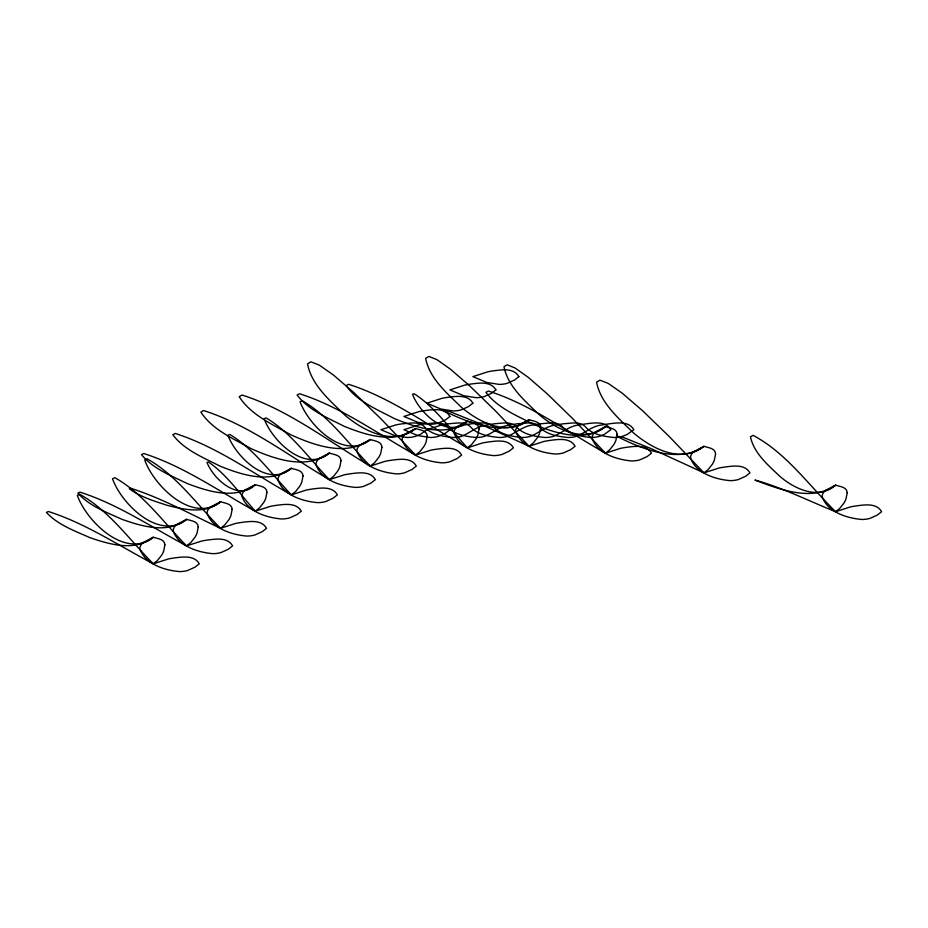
<?xml version="1.0" encoding="UTF-8"?>
<svg xmlns="http://www.w3.org/2000/svg" width="928" height="928" viewBox="0 0 928 928"><rect width="100%" height="100%" fill="white"/><g stroke="black" fill="none" stroke-linecap="round" stroke-linejoin="round"><path stroke-width="1.39" d="M164.894 544.875L163.699 551A63.058 36.401 0 0 1 161.658 555.164L157.47 560.477L153.294 563.806C118.83 545.664 85.736 523.392 48.407 511.514L46.4 512.407C57.803 524.9 74.692 530.839 89.807 537.614C109.782 544.504 134.954 551.835 153.294 537.254C157.54 538.774 164.639 538.959 164.894 544.875M198.232 526.953L197.049 533.078A63.058 36.401 0 0 1 194.996 537.242L190.808 542.555L186.632 545.884C151.6 527.232 117.995 504.24 79.947 492.13L77.871 493.093C89.297 506.038 106.546 512.233 121.904 519.297C142.204 526.501 167.864 534.145 186.632 519.332C190.878 520.852 197.977 521.037 198.232 526.953M232.151 509.368L230.956 515.492A63.058 36.401 0 0 1 228.914 519.645L224.727 524.97L220.551 528.299C190.936 514.448 162.064 498.255 130.813 488.325L129.328 488.708C140.499 497.106 154.408 501.074 167.516 505.435C184.649 509.669 205.796 514.437 220.551 501.746C224.796 503.266 231.896 503.44 232.151 509.368M266.928 492.269L265.733 498.406A63.058 36.401 0 0 1 263.691 502.558L259.504 507.871L255.328 511.2C218.73 491.179 183.767 466.25 143.747 453.514L141.508 454.627C152.981 468.814 171.204 475.704 187.212 483.523C208.417 491.585 235.376 500.064 255.328 484.648C259.573 486.168 266.672 486.353 266.928 492.269M303.004 475.925L301.809 482.061A63.058 36.401 0 0 1 299.767 486.214L295.58 491.527L291.392 494.856C253.332 473.558 217.094 446.797 175.206 433.457L172.805 434.733C184.324 450.068 203.452 457.62 220.087 466.158C242.15 475.008 270.326 484.277 291.392 468.304C295.649 469.823 302.737 470.009 303.004 475.925M341.017 460.706L339.822 466.83A63.058 36.401 0 0 1 337.769 470.983L333.581 476.308L329.405 479.637C288.283 455.671 249.377 425.14 203.603 410.559L200.866 412.136C212.5 429.803 233.508 438.793 251.442 448.804C275.28 459.29 305.996 470.229 329.405 453.084C333.651 454.604 340.75 454.778 341.017 460.706M381.93 447.157L380.735 453.282A63.058 36.401 0 0 1 378.694 457.446L374.506 462.759L370.33 466.088C328.408 441.438 288.805 409.932 242.034 395.026L239.204 396.685C250.873 414.955 272.368 424.316 290.638 434.71C314.94 445.626 346.306 456.982 370.33 439.536C374.576 441.055 381.675 441.241 381.93 447.157M427.216 436.137L426.022 442.262A63.058 36.401 0 0 1 423.98 446.414L419.792 451.739L415.616 455.068C377.58 433.782 341.365 407.067 299.512 393.739L297.111 395.003C308.63 410.315 327.746 417.867 344.369 426.381C366.421 435.22 394.562 444.477 415.616 428.516C419.862 430.035 426.961 430.209 427.216 436.137M479.057 428.887L477.862 435.023A63.058 36.401 0 0 1 475.82 439.176L471.633 444.489L467.445 447.818C428.539 425.778 391.558 397.973 348.603 384.296L346.109 385.654C357.663 401.638 377.313 409.584 394.296 418.54C416.858 427.831 445.73 437.564 467.445 421.266C471.702 422.785 478.79 422.971 479.057 428.887M540.711 427.309L539.516 433.446A63.058 36.401 0 0 1 537.474 437.598L533.287 442.923L529.099 446.252L476.563 422.31L449.314 411.406L442.238 409.956C466.645 422.252 504.414 437.633 529.099 419.7C533.356 421.219 540.444 421.393 540.711 427.309M617.097 434.246L615.902 440.371A63.058 36.401 0 0 1 613.86 444.535L609.673 449.848L605.497 453.177C567.136 431.613 530.63 404.48 488.36 391.024L485.924 392.324C497.454 407.891 516.768 415.593 533.53 424.27C555.768 433.283 584.188 442.714 605.497 426.625C609.742 428.144 616.83 428.33 617.097 434.246M715.581 453.931L714.386 460.068A63.058 36.401 0 0 1 712.344 464.22L708.157 469.545L703.981 472.874L651.073 448.584L623.639 437.54L616.494 436.102C640.958 448.711 679.076 464.348 703.981 446.322C708.226 447.841 715.326 448.015 715.581 453.931M847.218 492.768L846.023 498.893A63.058 36.401 0 0 1 843.981 503.046L839.794 508.37L835.618 511.699C808.868 501.05 782.71 487.687 754.951 480.066C779.288 489.3 812.255 502.152 835.618 485.147C839.863 486.666 846.951 486.84 847.218 492.768M143.19 542.52L141.729 543.982A18.374 10.614 0 0 0 139.826 548.692C144.988 564.178 164.534 570.291 179.464 571.578A18.374 10.614 0 0 0 187.642 570.488L194.915 567.205L199.276 563.806C194.52 555.338 183.64 556.765 175.462 557.798A63.058 36.401 0 0 0 168.27 558.981L153.294 563.806C129.653 540.108 109.376 510.76 79.68 494.253L77.349 495.401C86.49 521.269 125.187 559.538 153.294 537.254L143.19 542.52M176.54 524.598L175.067 526.06A18.374 10.614 0 0 0 173.176 530.77C178.327 546.256 197.873 552.369 212.802 553.656A18.374 10.614 0 0 0 220.98 552.566L228.265 549.283L232.615 545.884C227.859 537.416 216.978 538.843 208.8 539.876A63.058 36.401 0 0 0 201.608 541.059L186.632 545.884C163.56 522.65 143.759 493.951 114.794 477.676L112.52 478.778C121.464 503.985 159.303 541.337 186.632 519.332L176.54 524.598M210.447 507.001L208.974 508.463A18.374 10.614 0 0 0 207.083 513.184C212.245 528.658 231.791 534.783 246.72 536.071A18.374 10.614 0 0 0 254.898 534.969L262.172 531.698L266.533 528.299C261.777 519.831 250.885 521.246 242.718 522.278A63.058 36.401 0 0 0 235.526 523.462L220.551 528.299C196.945 504.623 176.691 475.322 147.042 458.815L144.722 459.975C153.851 485.796 192.49 524.007 220.551 501.746L210.447 507.001M245.224 489.914L243.751 491.376A18.374 10.614 0 0 0 241.86 496.097C247.022 511.572 266.568 517.685 281.497 518.972A18.374 10.614 0 0 0 289.675 517.882L296.948 514.599L301.31 511.2C296.554 502.732 285.673 504.159 277.495 505.192A63.058 36.401 0 0 0 270.303 506.375L255.328 511.2C240.236 494.473 227.186 474.892 208.44 461.993L206.99 462.376C213.544 479.358 238.473 501.816 255.328 484.648L245.224 489.914M281.3 473.57L279.827 475.032A18.374 10.614 0 0 0 277.936 479.753C283.098 495.227 302.644 501.34 317.562 502.628A18.374 10.614 0 0 0 325.74 501.538L333.024 498.255L337.386 494.856C332.618 486.388 321.738 487.815 313.571 488.847A63.058 36.401 0 0 0 306.368 490.03L291.392 494.856C271.614 474.301 254.608 449.384 229.842 434.478L227.905 435.278C236.13 457.04 268.041 488.418 291.392 468.304L281.3 473.57M319.313 458.351L317.84 459.801A18.374 10.614 0 0 0 315.949 464.522C321.111 479.996 340.657 486.121 355.575 487.409A18.374 10.614 0 0 0 363.753 486.307L371.038 483.036L375.388 479.637C370.632 471.169 359.751 472.584 351.584 473.616A63.058 36.401 0 0 0 344.381 474.8L329.405 479.637C309.07 458.618 291.578 433.063 266.092 417.913L264.109 418.772C272.542 441.183 305.242 473.454 329.405 453.084L319.313 458.351M360.226 444.802L358.765 446.264A18.374 10.614 0 0 0 356.862 450.985C362.024 466.459 381.57 472.572 396.5 473.86A18.374 10.614 0 0 0 404.678 472.77L411.951 469.487L416.312 466.088C411.556 457.62 400.676 459.047 392.498 460.079A63.058 36.401 0 0 0 385.306 461.262L370.33 466.088C348.441 443.816 329.637 416.475 302.18 400.687L300.034 401.685C309.047 425.906 343.963 460.648 370.33 439.536L360.226 444.802M405.513 433.77L404.051 435.232A18.374 10.614 0 0 0 402.149 439.953C407.311 455.428 426.857 461.552 441.786 462.84A18.374 10.614 0 0 0 449.964 461.738L457.237 458.467L461.599 455.068C456.843 446.6 445.962 448.015 437.784 449.048A63.058 36.401 0 0 0 430.592 450.231L415.616 455.068L380.898 418.772L353.684 392.451L333.349 374.947L319.29 365.122L310.88 361.827L307.504 363.915C311.634 385.155 329.881 400.478 344.694 414.955C363.509 431.021 392.996 446.391 415.616 428.516L405.513 433.77M457.353 426.532L455.88 427.994A18.374 10.614 0 0 0 453.989 432.715C459.151 448.189 478.697 454.302 493.615 455.59A18.374 10.614 0 0 0 501.793 454.5L509.078 451.217L513.439 447.818C508.672 439.35 497.791 440.777 489.624 441.809A63.058 36.401 0 0 0 482.421 442.992L467.445 447.818C450.324 429.42 435.545 407.531 414.178 393.75L412.519 394.307C419.908 413.679 447.528 439.362 467.445 421.266L457.353 426.532M519.007 424.954L517.534 426.416A18.374 10.614 0 0 0 515.643 431.137C520.805 446.612 540.351 452.736 555.269 454.012A18.374 10.614 0 0 0 563.447 452.922L570.732 449.651L575.093 446.252C570.337 437.784 559.445 439.199 551.278 440.232A63.058 36.401 0 0 0 544.075 441.415L529.099 446.252L495.877 411.324L469.823 385.99L450.358 369.124L436.902 359.635L428.852 356.422L425.627 358.37C429.629 378.659 447.076 393.286 461.251 407.102C479.266 422.484 507.604 437.03 529.099 419.7L519.007 424.954M595.393 431.891L593.92 433.353A18.374 10.614 0 0 0 592.029 438.074C597.191 453.548 616.737 459.662 631.666 460.949A18.374 10.614 0 0 0 639.833 459.859L647.118 456.576L651.479 453.177C646.723 444.709 635.831 446.136 627.664 447.168A63.058 36.401 0 0 0 620.472 448.352L605.497 453.177L572.889 418.841L547.323 393.913L528.229 377.325L515.028 367.975L507.129 364.785L503.974 366.688C507.918 386.57 525.016 400.908 538.924 414.445C556.603 429.525 584.466 443.723 605.497 426.625L595.393 431.891M693.877 451.576L692.416 453.038A18.374 10.614 0 0 0 690.513 457.759C695.675 473.234 715.221 479.358 730.15 480.634A18.374 10.614 0 0 0 738.328 479.544L745.602 476.273L749.963 472.874C745.207 464.406 734.326 465.821 726.148 466.854A63.058 36.401 0 0 0 718.956 468.037L703.981 472.874L669.494 436.786L642.454 410.617L622.259 393.205L608.281 383.438L599.929 380.155L596.576 382.22C600.694 403.32 618.814 418.54 633.522 432.912C652.222 448.862 681.535 464.104 703.981 446.322L693.877 451.576M825.514 490.413L824.041 491.863A18.374 10.614 0 0 0 822.15 496.584C827.312 512.059 846.858 518.184 861.787 519.471A18.374 10.614 0 0 0 869.965 518.381L877.238 515.098L881.6 511.699C876.844 503.231 865.952 504.646 857.785 505.69A63.058 36.401 0 0 0 850.593 506.862L835.618 511.699C809.123 485.669 786.41 453.038 753.084 435.348L750.45 436.775C753.93 453.293 768.198 465.172 779.868 476.377C794.716 489.056 818.554 500.308 835.618 485.147L825.514 490.413M426.915 429.722L420.222 434.466L415.268 436.404A18.374 10.614 0 0 1 407.102 437.494L394.806 435.557L380.921 429.722L395.896 424.896A63.058 36.401 0 0 1 403.1 423.713C409.84 423.377 418.168 421.242 423.818 426.091C430.511 434.548 442.923 436.473 453.084 437.494A18.374 10.614 0 0 0 461.262 436.404C470.357 432.924 477.572 425.523 487.873 424.896A63.058 36.401 0 0 1 495.076 423.713C501.816 423.377 510.145 421.242 515.794 426.091C522.487 434.548 534.899 436.473 545.061 437.494A18.374 10.614 0 0 0 553.239 436.404C562.322 432.924 569.548 425.523 579.849 424.896A63.058 36.401 0 0 1 587.053 423.713C595.219 422.681 606.1 421.266 610.856 429.722L604.174 434.466L599.221 436.404A18.374 10.614 0 0 1 591.043 437.494C580.882 436.473 568.47 434.548 561.776 426.091C556.127 421.242 547.798 423.377 541.059 423.713A63.058 36.401 0 0 0 533.867 424.896C523.566 425.523 516.339 432.924 507.245 436.404A18.374 10.614 0 0 1 499.067 437.494C488.917 436.473 476.505 434.548 469.8 426.091C464.162 421.242 455.822 423.377 449.082 423.713A63.058 36.401 0 0 0 441.89 424.896L426.915 429.722M449.906 416.452L445.544 419.85L438.271 423.133A18.374 10.614 0 0 1 430.093 424.224L417.797 422.286L403.924 416.452L418.899 411.626A63.058 36.401 0 0 1 426.091 410.443C434.258 409.41 445.15 407.984 449.906 416.452M472.897 403.181L468.547 406.58L461.262 409.851A18.374 10.614 0 0 1 453.084 410.953L440.788 409.004L426.915 403.181L441.89 398.344A63.058 36.401 0 0 1 449.082 397.161C457.26 396.128 468.141 394.713 472.897 403.181M495.888 389.899L491.538 393.298L484.254 396.581A18.374 10.614 0 0 1 476.076 397.671L463.791 395.734L449.906 389.899L464.882 385.074A63.058 36.401 0 0 1 472.085 383.89C480.252 382.858 491.132 381.431 495.888 389.899M449.906 429.722L445.544 433.132L438.271 436.404A18.374 10.614 0 0 1 430.093 437.494L417.797 435.557L403.924 429.722L418.899 424.896A63.058 36.401 0 0 1 426.091 423.713C432.831 423.377 441.16 421.242 446.809 426.091C453.502 434.548 465.914 436.473 476.076 437.494A18.374 10.614 0 0 0 484.254 436.404C493.348 432.924 500.563 425.523 510.864 424.896A63.058 36.401 0 0 1 518.068 423.713C524.807 423.377 533.136 421.242 538.785 426.091C545.478 434.548 557.89 436.473 568.052 437.494A18.374 10.614 0 0 0 576.23 436.404C585.313 432.924 592.54 425.523 602.84 424.896A63.058 36.401 0 0 1 610.044 423.713C618.21 422.681 629.091 421.266 633.859 429.722L627.166 434.466L622.212 436.404A18.374 10.614 0 0 1 614.034 437.494C603.884 436.473 591.472 434.548 584.768 426.091C579.13 421.242 570.79 423.377 564.05 423.713A63.058 36.401 0 0 0 556.858 424.896C546.557 425.523 539.33 432.924 530.236 436.404A18.374 10.614 0 0 1 522.07 437.494C511.908 436.473 499.496 434.548 492.791 426.091C487.154 421.242 478.813 423.377 472.085 423.713A63.058 36.401 0 0 0 464.882 424.896L449.906 429.722M518.891 376.629L514.53 380.028L507.245 383.31A18.374 10.614 0 0 1 499.067 384.401L486.782 382.452L472.897 376.629L487.873 371.792A63.058 36.401 0 0 1 495.076 370.62C503.243 369.576 514.124 368.161 518.891 376.629"/></g></svg>
